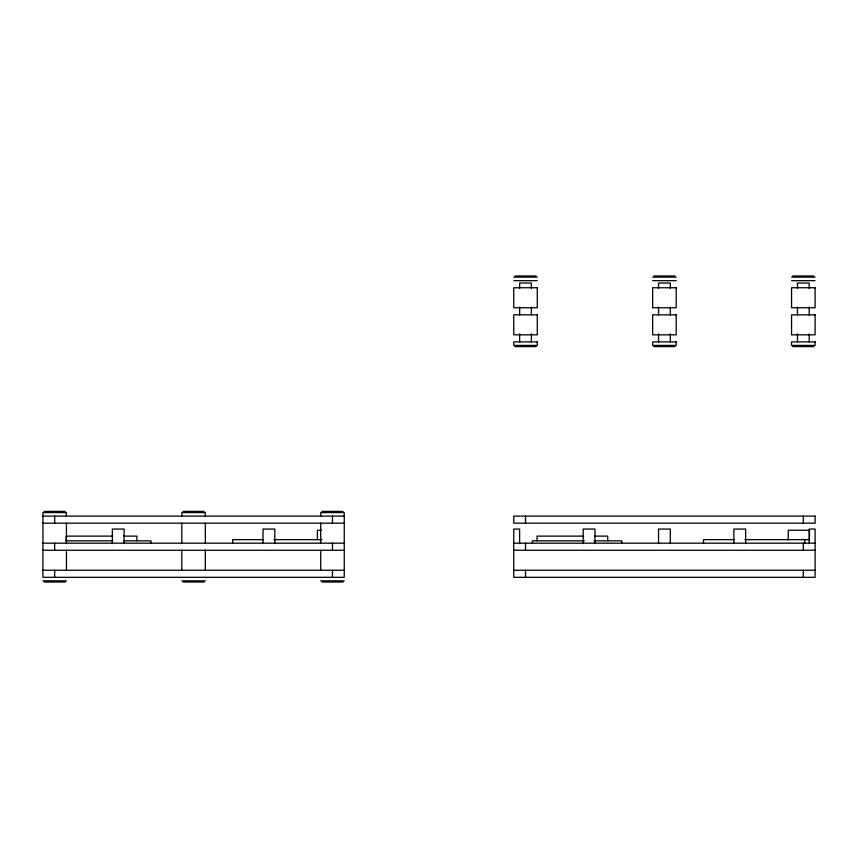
<?xml version="1.0" encoding="UTF-8"?>
<svg xmlns="http://www.w3.org/2000/svg" width="858" height="858" viewBox="0 0 858 858"><rect width="100%" height="100%" fill="white"/><g stroke="black" fill="none" stroke-linecap="round" stroke-linejoin="round"><path stroke-width="1.29" d="M514.982 275.976L536.068 275.976M653.893 275.976L674.967 275.976M792.792 275.976L813.867 275.976M513.803 277.145L537.247 277.145M652.702 277.145L676.147 277.145M791.612 277.145L815.046 277.145M513.803 280.684L537.247 280.684M652.702 280.684L676.147 280.684M791.612 280.684L815.046 280.684M514.929 346.6L536.111 346.6M653.839 346.6L675.01 346.6M792.738 346.6L813.92 346.6M44.133 511.4L65.208 511.4M183.033 511.4L204.107 511.4M321.932 511.4L343.018 511.4M42.9 516.108L344.251 516.108L344.251 577.316L42.9 577.316L42.954 512.58L66.388 512.58L66.388 516.108M42.9 523.166L344.251 523.166M321.385 530.233L317.406 530.233L317.406 539.65M112.848 536.121L66.205 536.121L66.205 540.83M123.509 536.121L136.84 536.121L136.84 540.83M583.697 536.121L537.065 536.121L537.065 540.83M594.358 536.121L607.689 536.121L607.689 540.83M263.288 539.65L232.657 539.65L232.657 543.178M273.949 539.65L321.9 539.65M734.148 539.65L703.506 539.65L703.506 543.178M744.798 539.65L809.448 539.65L809.448 530.233L788.266 530.233L788.266 539.65M65.508 540.83L112.848 540.83M123.509 540.83L150.965 540.83L150.965 543.178M584.427 540.83L532.357 540.83L532.357 543.178M593.779 540.83L621.814 540.83L621.814 543.178M42.9 543.178L344.251 543.178M513.749 543.178L815.1 543.178M42.9 550.246L344.251 550.246M513.749 550.246L815.1 550.246M42.9 570.259L344.251 570.259M513.749 570.259L815.1 570.259M42.9 580.855L66.441 580.855M181.81 580.855L205.341 580.855M320.71 580.855L344.24 580.855M44.08 582.024L65.262 582.024M182.99 582.024L204.161 582.024M321.889 582.024L343.061 582.024M809.201 288.385L809.201 283.033L797.457 283.033L797.457 288.385M809.201 307.11L809.201 315.143M809.201 333.869L809.201 341.892M809.212 543.629L809.212 529.054L815.1 529.054L815.1 577.316L513.749 577.316L513.749 529.054L519.637 529.054L519.637 543.618M804.74 539.65L804.74 543.178M803.324 516.108L803.324 523.166M803.324 543.178L803.324 550.246M803.324 570.259L803.324 577.316M797.457 307.11L797.457 315.143M797.457 333.869L797.457 341.892M745.645 543.618L745.645 529.054L733.88 529.054L733.88 543.618M670.302 288.385L670.302 283.033L658.558 283.033L658.558 288.385M670.302 307.11L670.302 315.143M670.302 333.869L670.302 341.892M670.312 543.618L670.312 529.054L658.536 529.054L658.536 543.618M658.558 307.11L658.558 315.143M658.558 333.869L658.558 341.892M594.98 543.618L594.98 529.054L583.204 529.054L583.204 543.618M531.392 288.385L531.392 283.033L519.648 283.033L519.648 288.385M531.392 307.11L531.392 315.143M531.392 333.869L531.392 341.892M525.525 516.108L525.525 523.166M525.525 543.178L525.525 550.246M525.525 570.259L525.525 577.316M519.648 307.11L519.658 315.143M519.648 333.869L519.658 341.892M344.197 516.108L344.197 512.58L320.753 512.58L320.753 516.108M332.475 516.108L332.475 523.166M332.475 543.178L332.475 550.246M332.475 570.259L332.475 577.316M320.71 523.166L320.71 543.178M320.71 550.246L320.71 570.259M274.796 543.618L274.796 529.054L263.02 529.054L263.02 543.618M205.341 523.166L205.341 543.178M205.341 550.246L205.341 570.259M205.298 516.108L205.298 512.58L181.853 512.58L181.853 516.108M181.81 523.166L181.81 543.178M181.81 550.246L181.81 570.259M124.12 543.618L124.12 529.054L112.355 529.054L112.355 543.618M66.441 523.166L66.441 543.178M66.441 550.246L66.441 570.259M54.676 516.108L54.676 523.166M54.676 543.178L54.676 550.246M54.676 570.259L54.676 577.316M537.29 287.741L513.749 287.741L513.76 307.754L537.29 307.754L537.29 287.741M676.19 287.741L652.659 287.741L652.659 307.754L676.19 307.754L676.19 287.741M815.089 287.741L791.559 287.741L791.559 307.754L815.089 307.754L815.089 287.741M537.29 314.822L513.749 314.822L513.76 334.834L537.29 334.834L537.29 314.822M676.19 314.822L652.659 314.822L652.659 334.834L676.19 334.834L676.19 314.822M815.089 314.822L791.559 314.822L791.559 334.834L815.089 334.834L815.089 314.822M537.29 341.892L513.749 341.892L513.76 345.42L537.29 345.42L537.29 341.892M676.19 341.892L652.659 341.892L652.659 345.42L676.19 345.42L676.19 341.892M815.089 341.892L791.559 341.892L791.559 345.42L815.089 345.42L815.089 341.892M815.1 516.108L513.749 516.108L513.749 523.166L815.1 523.166L815.1 516.108"/></g></svg>
